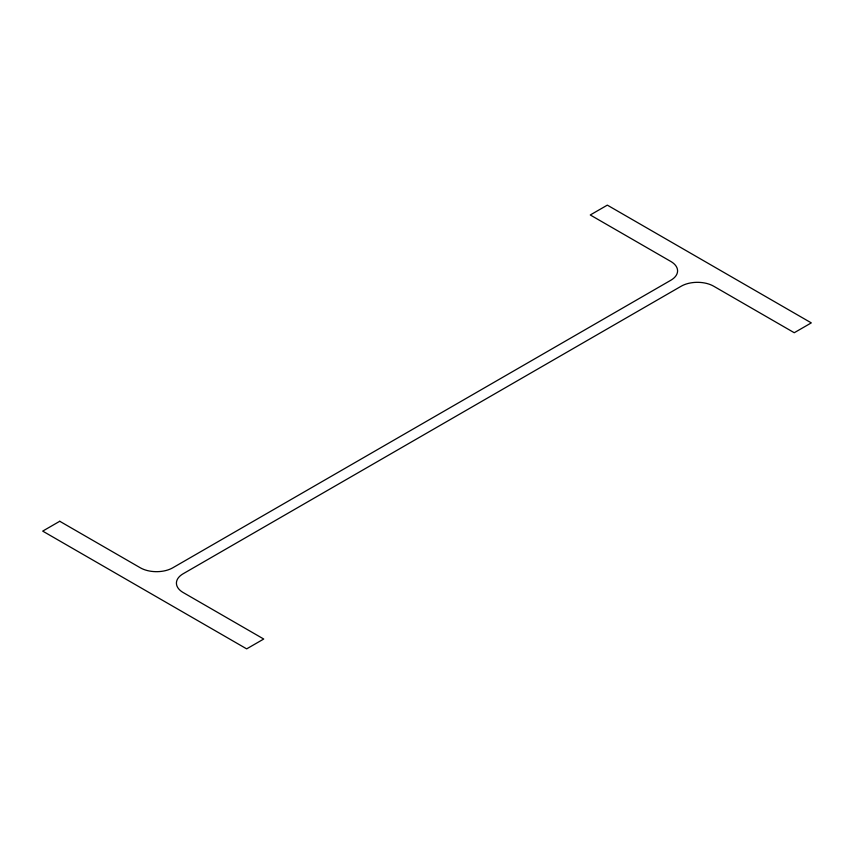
<?xml version="1.0" encoding="UTF-8"?>
<svg xmlns="http://www.w3.org/2000/svg" width="854" height="854" viewBox="0 0 854 854"><rect width="100%" height="100%" fill="white"/><g stroke="black" fill="none" stroke-linecap="round" stroke-linejoin="round"><path stroke-width="1.28" d="M59.748 521.271L42.7 531.113L246.667 648.869L263.726 639.027L183.151 592.516A22.962 13.258 0 0 1 183.151 573.76L681.204 286.207A22.962 13.258 0 0 1 713.677 286.207L794.252 332.729L811.3 322.887L607.333 205.131L590.274 214.973L670.849 261.484A22.962 13.258 0 0 1 670.849 280.24L172.796 567.793A22.962 13.258 0 0 1 140.323 567.793L59.748 521.271"/></g></svg>
